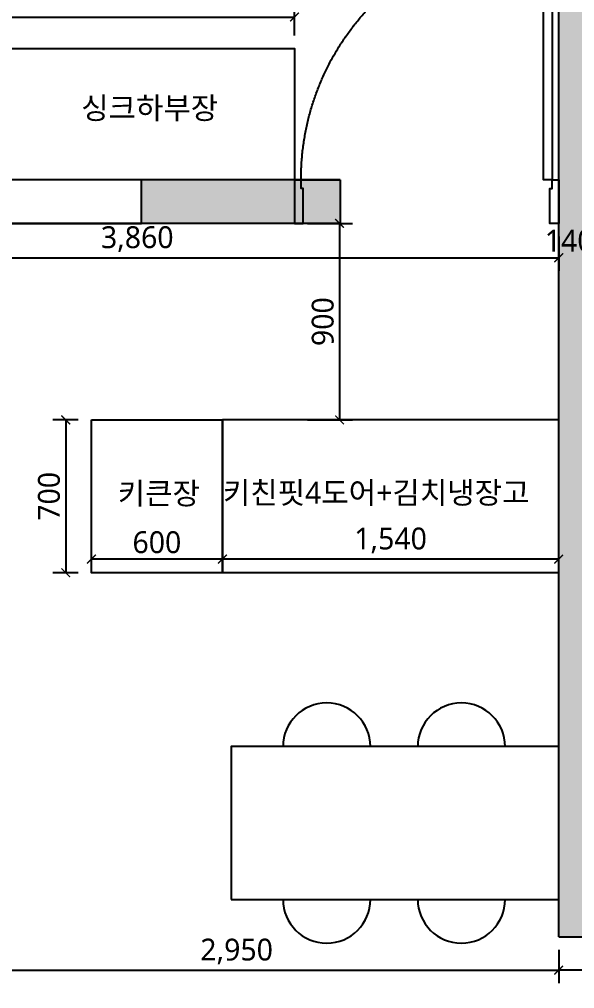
# Model space of a CAD drawing. Header units: millimetres. Extents: x 0 to 460473, y -68369 to 85219.
# Drawn here: x 258262 to 260804, y 15103 to 19542 of the extents above; entities that cross this region are included whole.
import ezdxf

# ---------------------------------------------------------------- set-up
doc = ezdxf.new("R2010")
doc.units = ezdxf.units.MM
doc.header["$LTSCALE"] = 50
doc.linetypes.add('CENTER2', pattern=[28.575, 19.05, -3.175, 3.175, -3.175])
doc.linetypes.add('HIDDEN2', pattern=[0.1875, 0.125, -0.0625])
for name, color, linetype in [('DIM', 7, 'Continuous'), ('fur', 6, 'Continuous'), ('ha', 8, 'Continuous'), ('hid', 8, 'HIDDEN2'), ('text', 7, 'Continuous'), ('wall', 2, 'Continuous'), ('win', 4, 'Continuous')]:
    doc.layers.add(name, color=color, linetype=linetype)
doc.styles.add('N 맑은고딕', font='malgun.ttf')
doc.styles.add('맑은 고딕', font='malgun.ttf')
doc.dimstyles.new('DH IN40', dxfattribs={"dimscale": 40, "dimtxt": 2.5, "dimasz": 1, "dimexe": 1.5, "dimexo": 1.5, "dimtad": 1, "dimdec": 7, "dimlunit": 6, "dimtxsty": '맑은 고딕', "dimblk": 'ARCHTICK', "dimcen": 2.5, "dimclrd": 256, "dimclre": 256, "dimclrt": 256, "dimadec": 0, "dimazin": 0, "dimtfac": 1, "dimtdec": 7, "dimtix": 1, "dimtmove": 0, "dimatfit": 3, "dimldrblk": 'ARCHTICK', "dimfxl": 1, "dimtfillclr": 1, "dimlwd": -1, "dimlwe": -1, "dimarcsym": 0})

# ---------------------------------------------------------------- blocks, each defined once
blk = doc.blocks.new('EWEDSF')
at = {"layer": 'ha', "transparency": 33554559}
h = blk.add_hatch(color=256, dxfattribs=at)
h.dxf.hatch_style = 1
h.paths.add_polyline_path([(221644, 39079.7), (221234, 39079.7), (221234, 28399.7), (221644, 28399.7), (221644, 28599.7), (221434, 28599.7), (221434, 29629.7), (222444, 29629.7), (222444, 29829.7), (221434, 29829.7), (221434, 34179.7), (222174, 34179.7), (222174, 34379.7), (221434, 34379.7), (221434, 36479.7), (222874, 36479.7), (222874, 34379.7), (222874, 34179.7), (224134, 34179.7), (224134, 34379.7), (223224, 34379.7), (223224, 37426.7), (223974, 37426.7), (223974, 37626.7), (222874, 37626.7), (222874, 36679.7), (222054, 36679.7), (222054, 37854.7), (221434, 37854.7), (221434, 38879.7), (221644, 38879.7)])
h.paths.add_polyline_path([(221434, 37754.7), (221954, 37754.7), (221954, 37454.7), (221954, 36679.7), (221434, 36679.7), (221434, 37454.7)], flags=16)
h.paths.add_polyline_path([(224484, 39079.2), (224244, 39079.2), (224244, 38879.7), (224484, 38879.7)])
h.paths.add_polyline_path([(226084, 37626.7), (225174, 37626.7), (225174, 37426.7), (226084, 37426.7)])
h = blk.add_hatch(color=256, dxfattribs=at)
h.dxf.hatch_style = 1
h.paths.add_polyline_path([(228854, 34359.7), (227259, 34359.7), (227259, 37049.7), (227259, 38269.7), (230434, 38269.7), (230434, 37049.7), (229959, 37049.7), (229959, 34359.7), (229784, 34359.7), (229784, 34159.7), (230134, 34159.7), (230134, 35199.7), (230184, 35199.7), (230184, 35399.7), (230134, 35399.7), (230134, 36849.7), (230634, 36849.7), (230634, 38469.7), (227259, 38469.7), (227259, 39079.7), (227084, 39079.7), (227084, 34159.7), (228854, 34159.7)])
at = {"layer": 'hid', "linetype": 'ByBlock'}
blk.add_line((225874, 37626.7), (226084, 37626.7), dxfattribs=at)
at = {"layer": 'wall', "color": 2}
for p, q in [((227084, 34159.7), (227084, 39079.7)), ((226084, 37626.7), (222874, 37626.7)), ((225174, 37426.7), (225174, 37626.7)), ((226084, 37626.7), (226084, 37426.7)), ((226084, 37426.7), (223224, 37426.7)), ((227084, 34159.7), (228904, 34159.7))]:
    blk.add_line(p, q, dxfattribs=at)
at = {"layer": 'win'}
blk.add_lwpolyline([(225174, 37626.7), (223974, 37626.7), (223974, 37426.7), (225174, 37426.7)], close=True, dxfattribs=at)
blk = doc.blocks.new('_ArchTick')
at = {"color": 0, "linetype": 'ByBlock', "const_width": 0.15}
blk.add_lwpolyline([(-0.5, -0.5), (0.5, 0.5)], dxfattribs=at)
blk = doc.blocks.new('*D275')
at = {"layer": 'Defpoints', "color": 0, "transparency": 16777216}
for p in [(259521.3, 18607.8), (259521.3, 17707.8), (259727.7, 17707.8)]:
    blk.add_point(p, dxfattribs=at)
at = {"layer": 'DIM', "transparency": 16777216}
for p, q in [((259581.3, 18607.8), (259787.7, 18607.8)), ((259727.7, 18607.8), (259727.7, 17707.8)), ((259581.3, 17707.8), (259787.7, 17707.8))]:
    blk.add_line(p, q, dxfattribs=at)
at = {"layer": 'DIM', "transparency": 16777216, "xscale": 40, "yscale": 40, "zscale": 40}
for p, rotation in [((259727.7, 18607.8), 90), ((259727.7, 17707.8), 270)]:
    blk.add_blockref('_ArchTick', p, dxfattribs=dict(at, rotation=rotation))
at = {"layer": 'DIM', "transparency": 16777216, "insert": (259651.1, 18157.8), "char_height": 100, "attachment_point": 5, "rotation": 90, "style": '맑은 고딕'}
blk.add_mtext('900', dxfattribs=at)
blk = doc.blocks.new('*U231')
at = {"layer": 'win', "linetype": 'Continuous', "transparency": 33554687}
for points in [[(30, 1350), (30, 200), (70, 200), (70, 1350)], [(0, 200), (0, 0), (40, 0), (40, 160), (30, 160), (30, 200)], [(1210, 200), (1210, 0), (1170, 0), (1170, 160), (1180, 160), (1180, 200)]]:
    blk.add_lwpolyline(points, close=True, dxfattribs=at)
at = {"layer": 'win', "linetype": 'CENTER2', "ltscale": 20, "transparency": 33554687}
blk.add_arc((30, 200), 1150, 0, 90, dxfattribs=at)
blk = doc.blocks.new('*D281')
at = {"layer": 'Defpoints', "color": 0, "transparency": 16777216}
for p in [(259191.3, 17070.3), (259191.3, 17007.8), (260731.3, 17007.8)]:
    blk.add_point(p, dxfattribs=at)
at = {"layer": 'DIM', "transparency": 16777216}
for p, q in [((259191.3, 17067.8), (259191.3, 17130.3)), ((260731.3, 17067.8), (260731.3, 17130.3)), ((260731.3, 17070.3), (259191.3, 17070.3))]:
    blk.add_line(p, q, dxfattribs=at)
at = {"layer": 'DIM', "transparency": 16777216, "xscale": 40, "yscale": 40, "zscale": 40, "rotation": 180}
blk.add_blockref('_ArchTick', (259191.3, 17070.3), dxfattribs=at)
at = {"layer": 'DIM', "transparency": 16777216, "xscale": 40, "yscale": 40, "zscale": 40}
blk.add_blockref('_ArchTick', (260731.3, 17070.3), dxfattribs=at)
at = {"layer": 'DIM', "transparency": 16777216, "insert": (259961.3, 17155.6), "char_height": 100, "attachment_point": 5, "style": '맑은 고딕'}
blk.add_mtext('1,540', dxfattribs=at)
blk = doc.blocks.new('*D282')
at = {"layer": 'Defpoints', "color": 0, "transparency": 16777216}
for p in [(258591.3, 17070.3), (258591.3, 17007.8), (259191.3, 17007.8)]:
    blk.add_point(p, dxfattribs=at)
at = {"layer": 'DIM', "transparency": 16777216}
for p, q in [((258591.3, 17067.8), (258591.3, 17130.3)), ((259191.3, 17067.8), (259191.3, 17130.3)), ((259191.3, 17070.3), (258591.3, 17070.3))]:
    blk.add_line(p, q, dxfattribs=at)
at = {"layer": 'DIM', "transparency": 16777216, "xscale": 40, "yscale": 40, "zscale": 40, "rotation": 180}
blk.add_blockref('_ArchTick', (258591.3, 17070.3), dxfattribs=at)
at = {"layer": 'DIM', "transparency": 16777216, "xscale": 40, "yscale": 40, "zscale": 40}
blk.add_blockref('_ArchTick', (259191.3, 17070.3), dxfattribs=at)
at = {"layer": 'DIM', "transparency": 16777216, "insert": (258891.3, 17147), "char_height": 100, "attachment_point": 5, "style": '맑은 고딕'}
blk.add_mtext('600', dxfattribs=at)
blk = doc.blocks.new('*D283')
at = {"layer": 'Defpoints', "color": 0, "transparency": 16777216}
for p in [(258591.3, 17707.8), (258474.1, 17007.8), (258591.3, 17007.8)]:
    blk.add_point(p, dxfattribs=at)
at = {"layer": 'DIM', "transparency": 16777216}
for p, q in [((258531.3, 17707.8), (258414.1, 17707.8)), ((258474.1, 17707.8), (258474.1, 17007.8)), ((258531.3, 17007.8), (258414.1, 17007.8))]:
    blk.add_line(p, q, dxfattribs=at)
at = {"layer": 'DIM', "transparency": 16777216, "xscale": 40, "yscale": 40, "zscale": 40}
for p, rotation in [((258474.1, 17707.8), 90), ((258474.1, 17007.8), 270)]:
    blk.add_blockref('_ArchTick', p, dxfattribs=dict(at, rotation=rotation))
at = {"layer": 'DIM', "transparency": 16777216, "insert": (258397.5, 17357.8), "char_height": 100, "attachment_point": 5, "rotation": 90, "style": '맑은 고딕'}
blk.add_mtext('700', dxfattribs=at)
blk = doc.blocks.new('*D299')
at = {"layer": 'Defpoints', "color": 0, "transparency": 16777216}
for p in [(256871.3, 18607.8), (260731.3, 18607.8), (260731.3, 18450.4)]:
    blk.add_point(p, dxfattribs=at)
at = {"layer": 'DIM', "transparency": 16777216}
for p, q in [((256871.3, 18547.8), (256871.3, 18390.4)), ((260731.3, 18547.8), (260731.3, 18390.4)), ((256871.3, 18450.4), (260731.3, 18450.4))]:
    blk.add_line(p, q, dxfattribs=at)
at = {"layer": 'DIM', "transparency": 16777216, "xscale": 40, "yscale": 40, "zscale": 40, "rotation": 180}
blk.add_blockref('_ArchTick', (256871.3, 18450.4), dxfattribs=at)
at = {"layer": 'DIM', "transparency": 16777216, "xscale": 40, "yscale": 40, "zscale": 40}
blk.add_blockref('_ArchTick', (260731.3, 18450.4), dxfattribs=at)
at = {"layer": 'DIM', "transparency": 16777216, "insert": (258801.3, 18535.4), "char_height": 100, "attachment_point": 5, "style": '맑은 고딕'}
blk.add_mtext('3,860', dxfattribs=at)
blk = doc.blocks.new('*D300')
at = {"layer": 'Defpoints', "color": 0, "transparency": 16777216}
for p in [(257781.3, 15360.8), (260731.3, 15340.8), (260731.3, 15188.1)]:
    blk.add_point(p, dxfattribs=at)
at = {"layer": 'DIM', "transparency": 16777216}
for p, q in [((257781.3, 15300.8), (257781.3, 15128.1)), ((260731.3, 15280.8), (260731.3, 15128.1)), ((257781.3, 15188.1), (260731.3, 15188.1))]:
    blk.add_line(p, q, dxfattribs=at)
at = {"layer": 'DIM', "transparency": 16777216, "xscale": 40, "yscale": 40, "zscale": 40, "rotation": 180}
blk.add_blockref('_ArchTick', (257781.3, 15188.1), dxfattribs=at)
at = {"layer": 'DIM', "transparency": 16777216, "xscale": 40, "yscale": 40, "zscale": 40}
blk.add_blockref('_ArchTick', (260731.3, 15188.1), dxfattribs=at)
at = {"layer": 'DIM', "transparency": 16777216, "insert": (259256.3, 15273.2), "char_height": 100, "attachment_point": 5, "style": '맑은 고딕'}
blk.add_mtext('2,950', dxfattribs=at)
blk = doc.blocks.new('*D274')
at = {"layer": 'Defpoints', "color": 0, "transparency": 16777216}
for p in [(260731.3, 15340.8), (263606.3, 15340.8), (260731.3, 15188.1)]:
    blk.add_point(p, dxfattribs=at)
at = {"layer": 'DIM', "transparency": 16777216}
for p, q in [((260731.3, 15280.8), (260731.3, 15128.1)), ((263606.3, 15280.8), (263606.3, 15128.1)), ((263606.3, 15188.1), (260731.3, 15188.1))]:
    blk.add_line(p, q, dxfattribs=at)
at = {"layer": 'DIM', "transparency": 16777216, "xscale": 40, "yscale": 40, "zscale": 40, "rotation": 180}
blk.add_blockref('_ArchTick', (260731.3, 15188.1), dxfattribs=at)
at = {"layer": 'DIM', "transparency": 16777216, "xscale": 40, "yscale": 40, "zscale": 40}
blk.add_blockref('_ArchTick', (263606.3, 15188.1), dxfattribs=at)
at = {"layer": 'DIM', "transparency": 16777216, "insert": (262168.8, 15264.8), "char_height": 100, "attachment_point": 5, "style": '맑은 고딕'}
blk.add_mtext('2875', dxfattribs=at)
blk = doc.blocks.new('*D290')
at = {"layer": 'Defpoints', "color": 0, "transparency": 16777216}
for p in [(259521.3, 19552.8), (258091.3, 19400.8), (259521.3, 19407.8)]:
    blk.add_point(p, dxfattribs=at)
at = {"layer": 'DIM', "transparency": 16777216}
for p, q in [((258091.3, 19460.8), (258091.3, 19612.8)), ((259521.3, 19467.8), (259521.3, 19612.8)), ((258091.3, 19552.8), (259521.3, 19552.8))]:
    blk.add_line(p, q, dxfattribs=at)
at = {"layer": 'DIM', "transparency": 16777216, "xscale": 40, "yscale": 40, "zscale": 40, "rotation": 180}
blk.add_blockref('_ArchTick', (258091.3, 19552.8), dxfattribs=at)
at = {"layer": 'DIM', "transparency": 16777216, "xscale": 40, "yscale": 40, "zscale": 40}
blk.add_blockref('_ArchTick', (259521.3, 19552.8), dxfattribs=at)
at = {"layer": 'DIM', "transparency": 16777216, "insert": (258806.3, 19638.1), "char_height": 100, "attachment_point": 5, "style": '맑은 고딕'}
blk.add_mtext('1,430', dxfattribs=at)

msp = doc.modelspace()

# ---------------------------------------------------------------- linework, layer by layer
at = {"layer": 'fur'}
for p, q in [((260731.33848351, 17707.82911102), (259191.33848351, 17707.82911102)), ((259191.33848351, 17007.82911102), (259191.33848351, 17707.82911102)), ((260731.33848351, 17007.82911102), (260731.33848351, 17707.82911102)), ((260731.33848351, 17007.82911102), (259191.33848351, 17007.82911102))]:
    msp.add_line(p, q, dxfattribs=at)
for points in [[(259521.33848351, 18807.82911102), (258091.33848351, 18807.82911102), (258091.33848351, 19407.82911102), (259521.33848351, 19407.82911102)], [(258591.33848351, 17707.82911102), (259191.33848351, 17707.82911102), (259191.33848351, 17007.82911102), (258591.33848351, 17007.82911102)]]:
    msp.add_lwpolyline(points, close=True, dxfattribs=at)
at = {"layer": 'hid', "linetype": 'ByBlock'}
msp.add_lwpolyline([(259231.33848351, 15511.53064398), (260731.33848351, 15511.53064398), (260731.33848351, 16211.53064398), (259231.33848351, 16211.53064398)], close=True, dxfattribs=at)
for centre, start, end in [((259668.95241422, 16211.53064398), 0, 180), ((260285.98425276, 16211.53064398), 0, 180), ((259668.95241422, 15511.53064398), 180, 0), ((260285.98425276, 15511.53064398), 180, 0)]:
    msp.add_arc(centre, 200, start, end, dxfattribs=at)

# ---------------------------------------------------------------- block references
at = {"layer": 'ha'}
msp.add_blockref('EWEDSF', (33647.33979909, -18818.86598799), dxfattribs=at)
at = {"layer": 'win', "linetype": 'Continuous', "xscale": -1}
msp.add_blockref('*U231', (260731.33850363, 18607.82911324), dxfattribs=at)

# ---------------------------------------------------------------- texts
at = {"layer": 'text', "char_height": 100, "style": 'N 맑은고딕'}
for s, insert, attachment_point in [('싱크하부장', (258544.58352272, 19185.82428112), 1), ('책상제작\\P1400*650*700', (261556.15510881, 18477.38042983), 9), ('키큰장', (258711.87986723, 17421.05056651), 1), ('키친핏4도어+김치냉장고', (259193.37395122, 17424.47596919), 1)]:
    msp.add_mtext_dynamic_manual_height_columns(s, width=2503.2681092748, gutter_width=500, heights=[0], dxfattribs=dict(at, insert=insert, attachment_point=attachment_point))

# ---------------------------------------------------------------- dimensions: what is measured, and where the dimension line sits
at = {"layer": 'DIM'}
for base, p1, p2, picture, middle in [((259521.3384835086, 19552.7879522235), (258091.3384835086, 19400.8291110168), (259521.3384835086, 19407.8291110168), '*D290', (258806.3384835086, 19638.11403918)), ((260731.3384835086, 18450.3955571693), (256871.3384835087, 18607.8291110168), (260731.3384835086, 18607.8291110168), '*D299', (258801.3384835087, 18535.4499049954)), ((259191.3384835086, 17070.2920352059), (260731.3384835086, 17007.8291110168), (259191.3384835086, 17007.8291110168), '*D281', (259961.3384835086, 17155.6181221624)), ((260731.3384835086, 15188.0992505346), (257781.3384835087, 15360.8291110168), (260731.3384835086, 15340.8291110168), '*D300', (259256.3384835087, 15273.1535983607))]:
    dim = msp.add_linear_dim(base=base, p1=p1, p2=p2, dimstyle='DH IN40', dxfattribs=at)
    dim.commit()
    dim.dimension.update_dxf_attribs({"geometry": picture, "text_midpoint": middle})
for base, p1, p2, picture, middle in [((259727.7368135003, 17707.8291110168), (259521.3384835086, 18607.8291110168), (259521.3384835086, 17707.8291110168), '*D275', (259651.0724113263, 18157.8291110167)), ((258474.1275329691, 17007.8291110168), (258591.3384835086, 17707.8291110168), (258591.3384835086, 17007.8291110168), '*D283', (258397.4631307951, 17357.8291110167))]:
    dim = msp.add_linear_dim(base=base, p1=p1, p2=p2, angle=90, dimstyle='DH IN40', dxfattribs=at)
    dim.commit()
    dim.dimension.update_dxf_attribs({"geometry": picture, "text_midpoint": middle})
dim = msp.add_linear_dim(base=(258591.3384835086, 17070.2920352059), p1=(259191.3384835086, 17007.8291110168), p2=(258591.3384835086, 17007.8291110168), dimstyle='DH IN40', override={"dimtmove": 1}, dxfattribs=at)
dim.commit()
dim.dimension.update_dxf_attribs({"geometry": '*D282', "text_midpoint": (258891.3384835086, 17146.9564373798)})
dim = msp.add_linear_dim(base=(260731.33848351, 15188.09925053), p1=(263606.33845055, 15340.82911102), p2=(260731.33848351, 15340.82911102), text='2875', dimstyle='DH IN40', dxfattribs=at)
dim.commit()
dim.dimension.update_dxf_attribs({"geometry": '*D274', "text_midpoint": (262168.83846703, 15264.76365271)})

doc.saveas('drawing.dxf')
